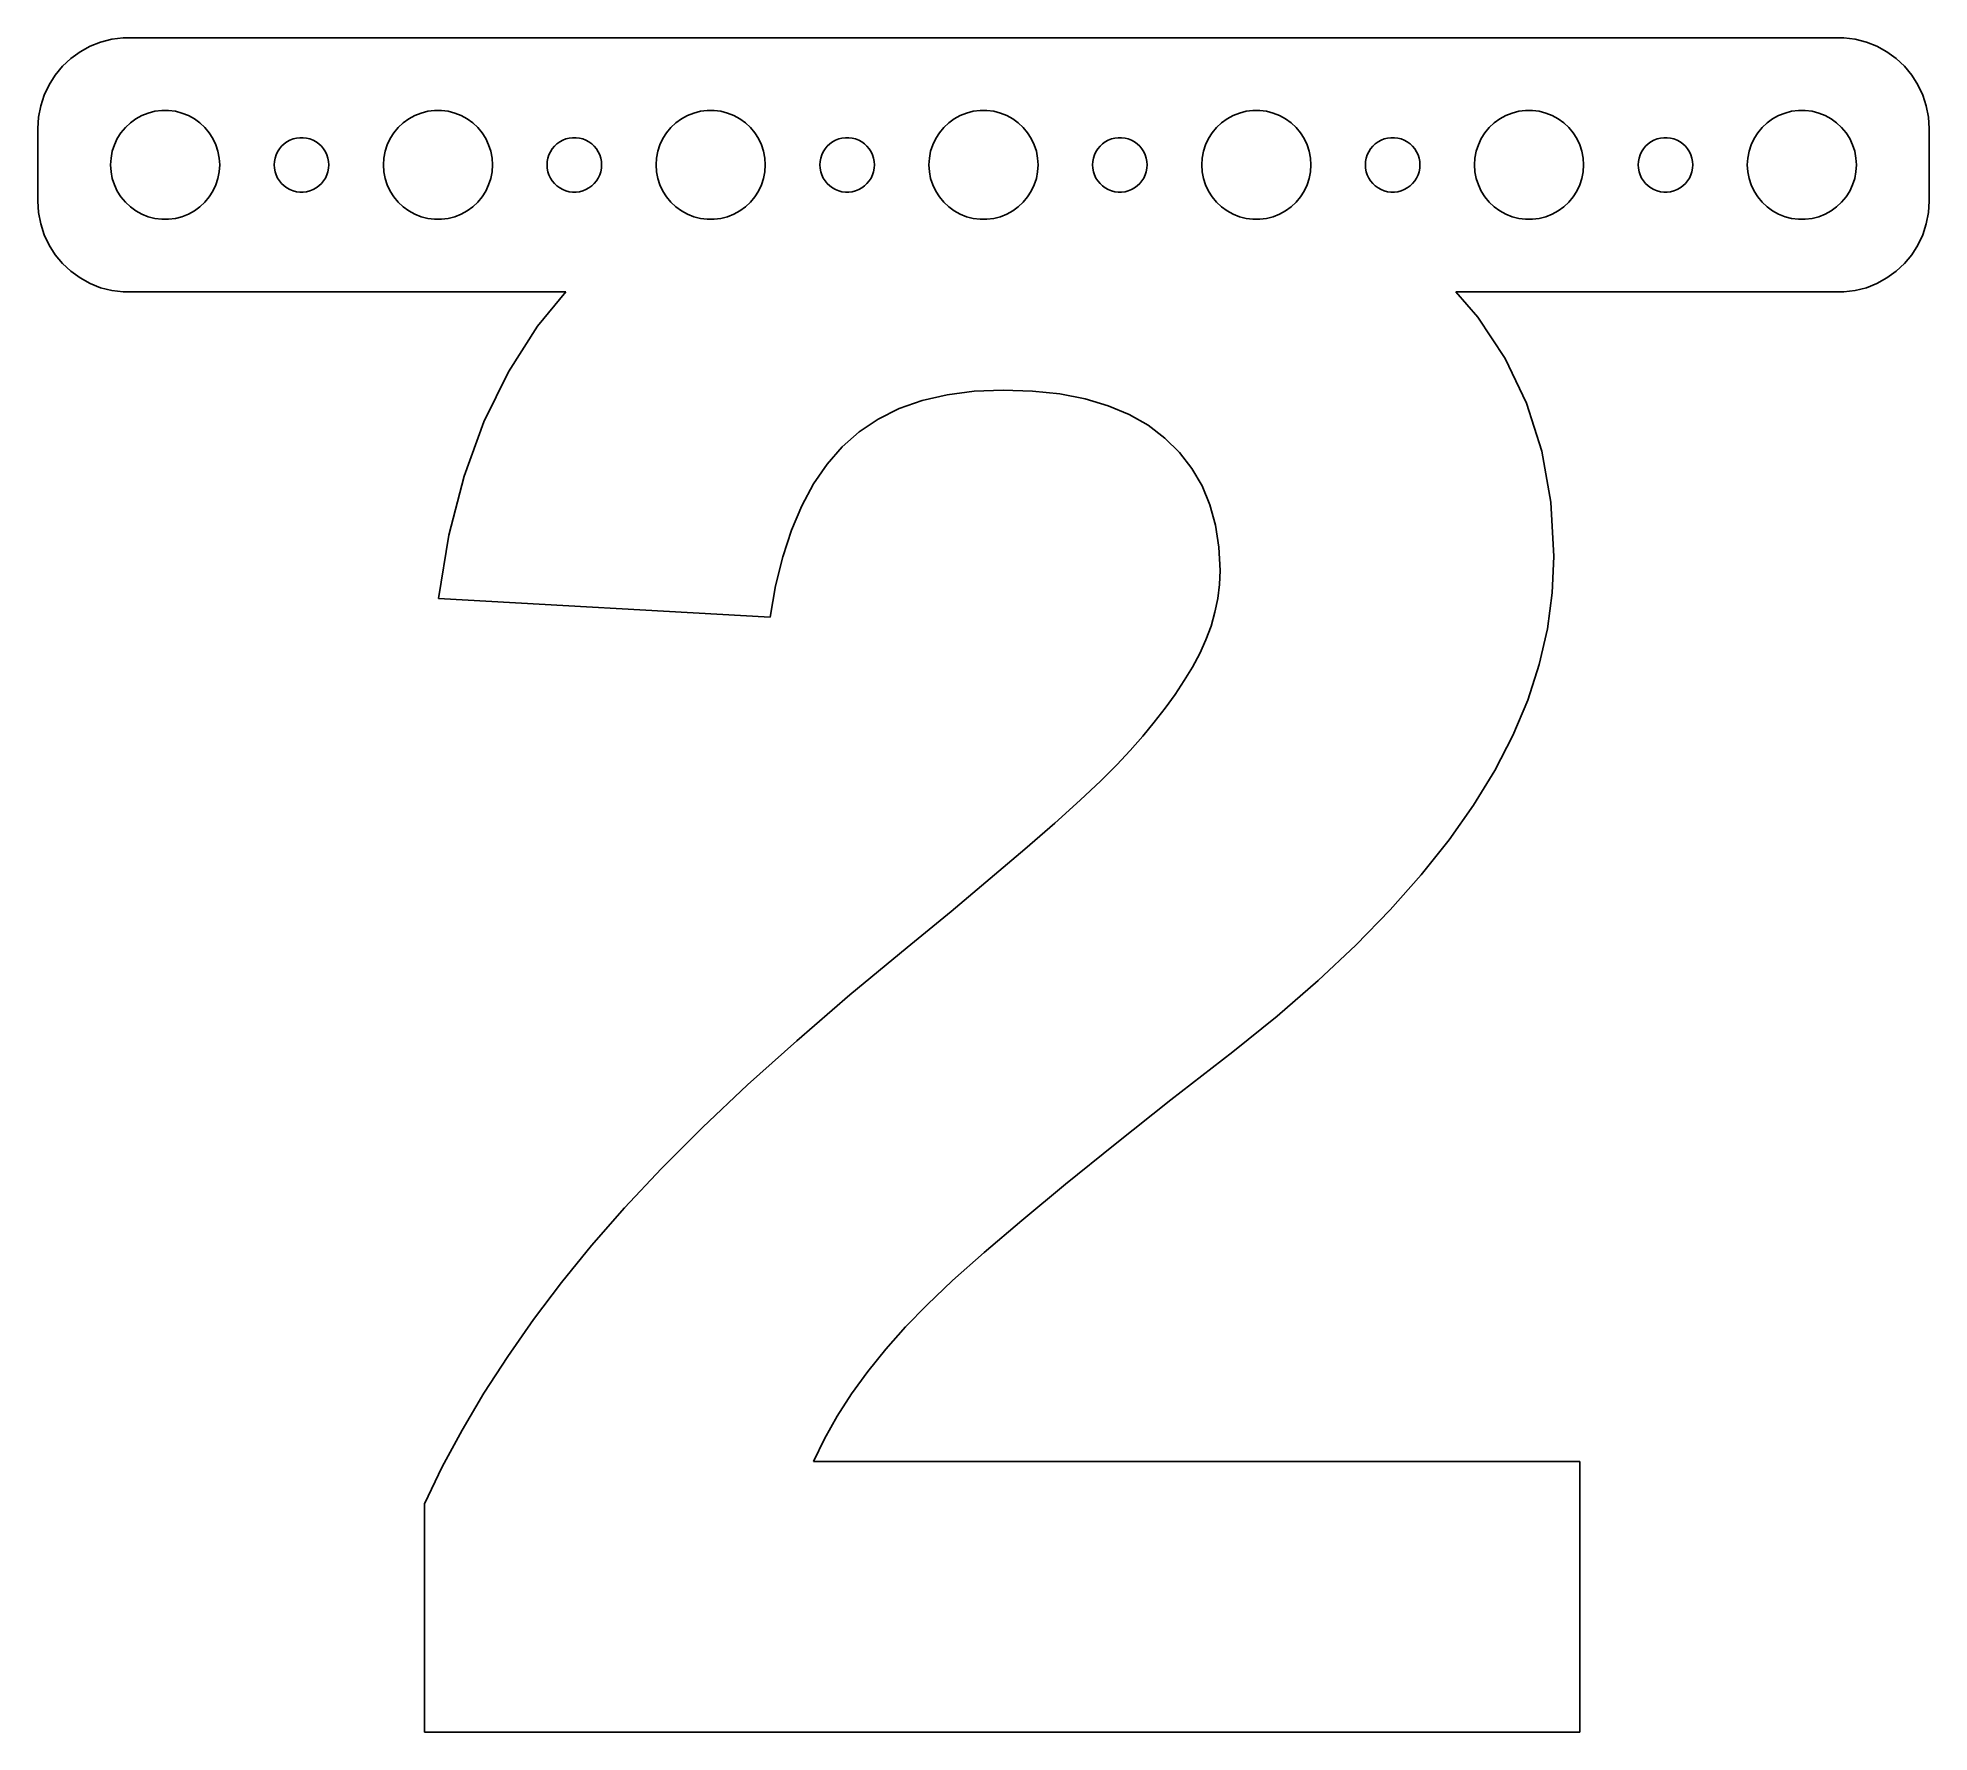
# Model space of a CAD drawing. Header units: metres. Extents: x -52 to 52, y -86 to 7.
import ezdxf

# ---------------------------------------------------------------- set-up
doc = ezdxf.new("R2010")
doc.units = ezdxf.units.M

msp = doc.modelspace()

# ---------------------------------------------------------------- linework, layer by layer
for p, q in [((-49.1289, 6.52412), (-49.6791, 6.22163)), ((-48.5451, 6.75528), (-49.1289, 6.52412)), ((-47.9369, 6.91142), (-48.5451, 6.75528)), ((-47.3139, 6.99013), (-47.9369, 6.91142)), ((47.3139, 6.99013), (-47.3139, 6.99013)), ((47.9369, 6.91142), (47.3139, 6.99013)), ((48.5451, 6.75528), (47.9369, 6.91142)), ((49.1289, 6.52412), (48.5451, 6.75528)), ((49.6791, 6.22163), (49.1289, 6.52412)), ((-50.6448, 5.42273), (-51.0451, 4.93892)), ((-50.1871, 5.85255), (-50.6448, 5.42273)), ((-49.6791, 6.22163), (-50.1871, 5.85255)), ((50.1871, 5.85255), (49.6791, 6.22163)), ((50.6448, 5.42273), (50.1871, 5.85255)), ((51.0451, 4.93892), (50.6448, 5.42273)), ((-51.3815, 4.40877), (-51.6489, 3.84062)), ((-51.0451, 4.93892), (-51.3815, 4.40877)), ((51.3815, 4.40877), (51.0451, 4.93892)), ((51.6489, 3.84062), (51.3815, 4.40877)), ((-51.8429, 3.24344), (-51.9606, 2.62666)), ((-51.6489, 3.84062), (-51.8429, 3.24344)), ((51.8429, 3.24344), (51.6489, 3.84062)), ((51.9606, 2.62666), (51.8429, 3.24344)), ((-51.9606, 2.62666), (-52, 2)), ((-47.1869, 2.05363), (-46.9123, 2.31154)), ((-46.9123, 2.31154), (-46.6075, 2.53297)), ((-46.6075, 2.53297), (-46.2773, 2.71448)), ((-46.2773, 2.71448), (-45.927, 2.85316)), ((-45.927, 2.85316), (-45.5621, 2.94685)), ((-45.5621, 2.94685), (-45.1884, 2.99408)), ((-45.1884, 2.99408), (-44.8116, 2.99408)), ((-44.8116, 2.99408), (-44.4379, 2.94685)), ((-44.4379, 2.94685), (-44.0729, 2.85316)), ((-44.0729, 2.85316), (-43.7227, 2.71448)), ((-43.7227, 2.71448), (-43.3925, 2.53297)), ((-43.3925, 2.53297), (-43.0877, 2.31154)), ((-43.0877, 2.31154), (-42.8131, 2.05363)), ((-32.1869, 2.05363), (-31.9123, 2.31154)), ((-31.9123, 2.31154), (-31.6075, 2.53297)), ((-31.6075, 2.53297), (-31.2773, 2.71448)), ((-31.2773, 2.71448), (-30.927, 2.85316)), ((-30.927, 2.85316), (-30.5621, 2.94685)), ((-30.5621, 2.94685), (-30.1884, 2.99408)), ((-30.1884, 2.99408), (-29.8116, 2.99408)), ((-29.8116, 2.99408), (-29.4379, 2.94685)), ((-29.4379, 2.94685), (-29.0729, 2.85316)), ((-29.0729, 2.85316), (-28.7227, 2.71448)), ((-28.7227, 2.71448), (-28.3925, 2.53297)), ((-28.3925, 2.53297), (-28.0877, 2.31154)), ((-28.0877, 2.31154), (-27.8131, 2.05363)), ((-17.1869, 2.05363), (-16.9123, 2.31154)), ((-16.9123, 2.31154), (-16.6075, 2.53297)), ((-16.6075, 2.53297), (-16.2773, 2.71448)), ((-16.2773, 2.71448), (-15.927, 2.85316)), ((-15.927, 2.85316), (-15.5621, 2.94685)), ((-15.5621, 2.94685), (-15.1884, 2.99408)), ((-15.1884, 2.99408), (-14.8116, 2.99408)), ((-14.8116, 2.99408), (-14.4379, 2.94685)), ((-14.4379, 2.94685), (-14.0729, 2.85316)), ((-14.0729, 2.85316), (-13.7227, 2.71448)), ((-13.7227, 2.71448), (-13.3925, 2.53297)), ((-13.3925, 2.53297), (-13.0877, 2.31154)), ((-13.0877, 2.31154), (-12.8131, 2.05363)), ((-2.1869, 2.05363), (-1.91226, 2.31154)), ((-1.91226, 2.31154), (-1.60747, 2.53297)), ((-1.60747, 2.53297), (-1.27733, 2.71448)), ((-1.27733, 2.71448), (-0.927048, 2.85316)), ((-0.927048, 2.85316), (-0.562134, 2.94685)), ((-0.562134, 2.94685), (-0.18837, 2.99408)), ((-0.18837, 2.99408), (0.18837, 2.99408)), ((0.18837, 2.99408), (0.562134, 2.94685)), ((0.562134, 2.94685), (0.927048, 2.85316)), ((0.927048, 2.85316), (1.27733, 2.71448)), ((1.27733, 2.71448), (1.60747, 2.53297)), ((1.60747, 2.53297), (1.91226, 2.31154)), ((1.91226, 2.31154), (2.1869, 2.05363)), ((12.8131, 2.05363), (13.0877, 2.31154)), ((13.0877, 2.31154), (13.3925, 2.53297)), ((13.3925, 2.53297), (13.7227, 2.71448)), ((13.7227, 2.71448), (14.0729, 2.85316)), ((14.0729, 2.85316), (14.4379, 2.94685)), ((14.4379, 2.94685), (14.8116, 2.99408)), ((14.8116, 2.99408), (15.1884, 2.99408)), ((15.1884, 2.99408), (15.5621, 2.94685)), ((15.5621, 2.94685), (15.927, 2.85316)), ((15.927, 2.85316), (16.2773, 2.71448)), ((16.2773, 2.71448), (16.6075, 2.53297)), ((16.6075, 2.53297), (16.9123, 2.31154)), ((16.9123, 2.31154), (17.1869, 2.05363)), ((27.8131, 2.05363), (28.0877, 2.31154)), ((28.0877, 2.31154), (28.3925, 2.53297)), ((28.3925, 2.53297), (28.7227, 2.71448)), ((28.7227, 2.71448), (29.0729, 2.85316)), ((29.0729, 2.85316), (29.4379, 2.94685)), ((29.4379, 2.94685), (29.8116, 2.99408)), ((29.8116, 2.99408), (30.1884, 2.99408)), ((30.1884, 2.99408), (30.5621, 2.94685)), ((30.5621, 2.94685), (30.927, 2.85316)), ((30.927, 2.85316), (31.2773, 2.71448)), ((31.2773, 2.71448), (31.6075, 2.53297)), ((31.6075, 2.53297), (31.9123, 2.31154)), ((31.9123, 2.31154), (32.1869, 2.05363)), ((42.8131, 2.05363), (43.0877, 2.31154)), ((43.0877, 2.31154), (43.3925, 2.53297)), ((43.3925, 2.53297), (43.7227, 2.71448)), ((43.7227, 2.71448), (44.0729, 2.85316)), ((44.0729, 2.85316), (44.4379, 2.94685)), ((44.4379, 2.94685), (44.8116, 2.99408)), ((44.8116, 2.99408), (45.1884, 2.99408)), ((45.1884, 2.99408), (45.5621, 2.94685)), ((45.5621, 2.94685), (45.927, 2.85316)), ((45.927, 2.85316), (46.2773, 2.71448)), ((46.2773, 2.71448), (46.6075, 2.53297)), ((46.6075, 2.53297), (46.9123, 2.31154)), ((46.9123, 2.31154), (47.1869, 2.05363)), ((52, 2), (51.9606, 2.62666)), ((-52, 2), (-52, -2)), ((-47.9057, 0.746063), (-47.7893, 1.10437)), ((-47.7893, 1.10437), (-47.6289, 1.44525)), ((-47.6289, 1.44525), (-47.427, 1.76335)), ((-47.427, 1.76335), (-47.1869, 2.05363)), ((-42.8131, 2.05363), (-42.5729, 1.76335)), ((-42.5729, 1.76335), (-42.3711, 1.44525)), ((-42.3711, 1.44525), (-42.2107, 1.10437)), ((-42.2107, 1.10437), (-42.0942, 0.746063)), ((-38.5934, 1.02681), (-38.4561, 1.15576)), ((-38.4561, 1.15576), (-38.3037, 1.26648)), ((-38.3037, 1.26648), (-38.1387, 1.35724)), ((-38.1387, 1.35724), (-37.9635, 1.42657)), ((-37.9635, 1.42657), (-37.7811, 1.47342)), ((-37.7811, 1.47342), (-37.5942, 1.49704)), ((-37.5942, 1.49704), (-37.4058, 1.49704)), ((-37.4058, 1.49704), (-37.2189, 1.47342)), ((-37.2189, 1.47342), (-37.0365, 1.42657)), ((-37.0365, 1.42657), (-36.8613, 1.35724)), ((-36.8613, 1.35724), (-36.6963, 1.26648)), ((-36.6963, 1.26648), (-36.5439, 1.15576)), ((-36.5439, 1.15576), (-36.4065, 1.02681)), ((-32.9057, 0.746063), (-32.7893, 1.10437)), ((-32.7893, 1.10437), (-32.6289, 1.44525)), ((-32.6289, 1.44525), (-32.427, 1.76335)), ((-32.427, 1.76335), (-32.1869, 2.05363)), ((-27.8131, 2.05363), (-27.5729, 1.76335)), ((-27.5729, 1.76335), (-27.3711, 1.44525)), ((-27.3711, 1.44525), (-27.2107, 1.10437)), ((-27.2107, 1.10437), (-27.0942, 0.746063)), ((-23.5934, 1.02681), (-23.4561, 1.15576)), ((-23.4561, 1.15576), (-23.3037, 1.26648)), ((-23.3037, 1.26648), (-23.1387, 1.35724)), ((-23.1387, 1.35724), (-22.9635, 1.42657)), ((-22.9635, 1.42657), (-22.7811, 1.47342)), ((-22.7811, 1.47342), (-22.5942, 1.49704)), ((-22.5942, 1.49704), (-22.4058, 1.49704)), ((-22.4058, 1.49704), (-22.2189, 1.47342)), ((-22.2189, 1.47342), (-22.0365, 1.42657)), ((-22.0365, 1.42657), (-21.8613, 1.35724)), ((-21.8613, 1.35724), (-21.6963, 1.26648)), ((-21.6963, 1.26648), (-21.5439, 1.15576)), ((-21.5439, 1.15576), (-21.4065, 1.02681)), ((-17.9057, 0.746063), (-17.7893, 1.10437)), ((-17.7893, 1.10437), (-17.6289, 1.44525)), ((-17.6289, 1.44525), (-17.427, 1.76335)), ((-17.427, 1.76335), (-17.1869, 2.05363)), ((-12.8131, 2.05363), (-12.5729, 1.76335)), ((-12.5729, 1.76335), (-12.3711, 1.44525)), ((-12.3711, 1.44525), (-12.2107, 1.10437)), ((-12.2107, 1.10437), (-12.0942, 0.746063)), ((-8.59344, 1.02681), (-8.45613, 1.15576)), ((-8.45613, 1.15576), (-8.30373, 1.26648)), ((-8.30373, 1.26648), (-8.13866, 1.35724)), ((-8.13866, 1.35724), (-7.96352, 1.42657)), ((-7.96352, 1.42657), (-7.78107, 1.47342)), ((-7.78107, 1.47342), (-7.59418, 1.49704)), ((-7.59418, 1.49704), (-7.40581, 1.49704)), ((-7.40581, 1.49704), (-7.21892, 1.47342)), ((-7.21892, 1.47342), (-7.03647, 1.42657)), ((-7.03647, 1.42657), (-6.86133, 1.35724)), ((-6.86133, 1.35724), (-6.69626, 1.26648)), ((-6.69626, 1.26648), (-6.54385, 1.15576)), ((-6.54385, 1.15576), (-6.40654, 1.02681)), ((-2.90575, 0.746063), (-2.78932, 1.10437)), ((-2.78932, 1.10437), (-2.62891, 1.44525)), ((-2.62891, 1.44525), (-2.42705, 1.76335)), ((-2.42705, 1.76335), (-2.1869, 2.05363)), ((2.1869, 2.05363), (2.42705, 1.76335)), ((2.42705, 1.76335), (2.62891, 1.44525)), ((2.62891, 1.44525), (2.78932, 1.10437)), ((2.78932, 1.10437), (2.90575, 0.746063)), ((6.40654, 1.02681), (6.54385, 1.15576)), ((6.54385, 1.15576), (6.69626, 1.26648)), ((6.69626, 1.26648), (6.86133, 1.35724)), ((6.86133, 1.35724), (7.03647, 1.42657)), ((7.03647, 1.42657), (7.21892, 1.47342)), ((7.21892, 1.47342), (7.40581, 1.49704)), ((7.40581, 1.49704), (7.59418, 1.49704)), ((7.59418, 1.49704), (7.78107, 1.47342)), ((7.78107, 1.47342), (7.96352, 1.42657)), ((7.96352, 1.42657), (8.13866, 1.35724)), ((8.13866, 1.35724), (8.30373, 1.26648)), ((8.30373, 1.26648), (8.45613, 1.15576)), ((8.45613, 1.15576), (8.59344, 1.02681)), ((12.0942, 0.746063), (12.2107, 1.10437)), ((12.2107, 1.10437), (12.3711, 1.44525)), ((12.3711, 1.44525), (12.5729, 1.76335)), ((12.5729, 1.76335), (12.8131, 2.05363)), ((17.1869, 2.05363), (17.427, 1.76335)), ((17.427, 1.76335), (17.6289, 1.44525)), ((17.6289, 1.44525), (17.7893, 1.10437)), ((17.7893, 1.10437), (17.9057, 0.746063)), ((21.4065, 1.02681), (21.5439, 1.15576)), ((21.5439, 1.15576), (21.6963, 1.26648)), ((21.6963, 1.26648), (21.8613, 1.35724)), ((21.8613, 1.35724), (22.0365, 1.42657)), ((22.0365, 1.42657), (22.2189, 1.47342)), ((22.2189, 1.47342), (22.4058, 1.49704)), ((22.4058, 1.49704), (22.5942, 1.49704)), ((22.5942, 1.49704), (22.7811, 1.47342)), ((22.7811, 1.47342), (22.9635, 1.42657)), ((22.9635, 1.42657), (23.1387, 1.35724)), ((23.1387, 1.35724), (23.3037, 1.26648)), ((23.3037, 1.26648), (23.4561, 1.15576)), ((23.4561, 1.15576), (23.5934, 1.02681)), ((27.0942, 0.746063), (27.2107, 1.10437)), ((27.2107, 1.10437), (27.3711, 1.44525)), ((27.3711, 1.44525), (27.5729, 1.76335)), ((27.5729, 1.76335), (27.8131, 2.05363)), ((32.1869, 2.05363), (32.427, 1.76335)), ((32.427, 1.76335), (32.6289, 1.44525)), ((32.6289, 1.44525), (32.7893, 1.10437)), ((32.7893, 1.10437), (32.9057, 0.746063)), ((36.4065, 1.02681), (36.5439, 1.15576)), ((36.5439, 1.15576), (36.6963, 1.26648)), ((36.6963, 1.26648), (36.8613, 1.35724)), ((36.8613, 1.35724), (37.0365, 1.42657)), ((37.0365, 1.42657), (37.2189, 1.47342)), ((37.2189, 1.47342), (37.4058, 1.49704)), ((37.4058, 1.49704), (37.5942, 1.49704)), ((37.5942, 1.49704), (37.7811, 1.47342)), ((37.7811, 1.47342), (37.9635, 1.42657)), ((37.9635, 1.42657), (38.1387, 1.35724)), ((38.1387, 1.35724), (38.3037, 1.26648)), ((38.3037, 1.26648), (38.4561, 1.15576)), ((38.4561, 1.15576), (38.5934, 1.02681)), ((42.0942, 0.746063), (42.2107, 1.10437)), ((42.2107, 1.10437), (42.3711, 1.44525)), ((42.3711, 1.44525), (42.5729, 1.76335)), ((42.5729, 1.76335), (42.8131, 2.05363)), ((47.1869, 2.05363), (47.427, 1.76335)), ((47.427, 1.76335), (47.6289, 1.44525)), ((47.6289, 1.44525), (47.7893, 1.10437)), ((47.7893, 1.10437), (47.9057, 0.746063)), ((52, -2), (52, 2)), ((-48, 0), (-47.9763, 0.375992)), ((-47.9763, -0.375992), (-48, 0)), ((-47.9763, 0.375992), (-47.9057, 0.746063)), ((-42.0942, 0.746063), (-42.0237, 0.375992)), ((-42.0237, 0.375992), (-42, 0)), ((-42, 0), (-42.0237, -0.375992)), ((-39, 0), (-38.9882, 0.187988)), ((-38.9882, -0.187988), (-39, 0)), ((-38.9882, 0.187988), (-38.9529, 0.373032)), ((-38.9529, 0.373032), (-38.8947, 0.552185)), ((-38.8947, 0.552185), (-38.8145, 0.722626)), ((-38.8145, 0.722626), (-38.7135, 0.881668)), ((-38.7135, 0.881668), (-38.5934, 1.02681)), ((-36.4065, 1.02681), (-36.2865, 0.881668)), ((-36.2865, 0.881668), (-36.1855, 0.722626)), ((-36.1855, 0.722626), (-36.1053, 0.552185)), ((-36.1053, 0.552185), (-36.0471, 0.373032)), ((-36.0471, 0.373032), (-36.0118, 0.187988)), ((-36.0118, 0.187988), (-36, 0)), ((-36, 0), (-36.0118, -0.187988)), ((-33, 0), (-32.9763, 0.375992)), ((-32.9763, -0.375992), (-33, 0)), ((-32.9763, 0.375992), (-32.9057, 0.746063)), ((-27.0942, 0.746063), (-27.0237, 0.375992)), ((-27.0237, 0.375992), (-27, 0)), ((-27, 0), (-27.0237, -0.375992)), ((-24, 0), (-23.9882, 0.187988)), ((-23.9882, -0.187988), (-24, 0)), ((-23.9882, 0.187988), (-23.9529, 0.373032)), ((-23.9529, 0.373032), (-23.8947, 0.552185)), ((-23.8947, 0.552185), (-23.8145, 0.722626)), ((-23.8145, 0.722626), (-23.7135, 0.881668)), ((-23.7135, 0.881668), (-23.5934, 1.02681)), ((-21.4065, 1.02681), (-21.2865, 0.881668)), ((-21.2865, 0.881668), (-21.1855, 0.722626)), ((-21.1855, 0.722626), (-21.1053, 0.552185)), ((-21.1053, 0.552185), (-21.0471, 0.373032)), ((-21.0471, 0.373032), (-21.0118, 0.187988)), ((-21.0118, 0.187988), (-21, 0)), ((-21, 0), (-21.0118, -0.187988)), ((-18, 0), (-17.9763, 0.375992)), ((-17.9763, -0.375992), (-18, 0)), ((-17.9763, 0.375992), (-17.9057, 0.746063)), ((-12.0942, 0.746063), (-12.0237, 0.375992)), ((-12.0237, 0.375992), (-12, 0)), ((-12, 0), (-12.0237, -0.375992)), ((-9, 0), (-8.98816, 0.187988)), ((-8.98816, -0.187988), (-9, 0)), ((-8.98816, 0.187988), (-8.95287, 0.373032)), ((-8.95287, 0.373032), (-8.89465, 0.552185)), ((-8.89465, 0.552185), (-8.81445, 0.722626)), ((-8.81445, 0.722626), (-8.71352, 0.881668)), ((-8.71352, 0.881668), (-8.59344, 1.02681)), ((-6.40654, 1.02681), (-6.28647, 0.881668)), ((-6.28647, 0.881668), (-6.18553, 0.722626)), ((-6.18553, 0.722626), (-6.10533, 0.552185)), ((-6.10533, 0.552185), (-6.04712, 0.373032)), ((-6.04712, 0.373032), (-6.01183, 0.187988)), ((-6.01183, 0.187988), (-6, 0)), ((-6, 0), (-6.01183, -0.187988)), ((-3, 0), (-2.97633, 0.375992)), ((-2.97633, -0.375992), (-3, 0)), ((-2.97633, 0.375992), (-2.90575, 0.746063)), ((2.90575, 0.746063), (2.97633, 0.375992)), ((2.97633, 0.375992), (3, 0)), ((3, 0), (2.97633, -0.375992)), ((6, 0), (6.01183, 0.187988)), ((6.01183, -0.187988), (6, 0)), ((6.01183, 0.187988), (6.04712, 0.373032)), ((6.04712, 0.373032), (6.10533, 0.552185)), ((6.10533, 0.552185), (6.18553, 0.722626)), ((6.18553, 0.722626), (6.28647, 0.881668)), ((6.28647, 0.881668), (6.40654, 1.02681)), ((8.59344, 1.02681), (8.71352, 0.881668)), ((8.71352, 0.881668), (8.81445, 0.722626)), ((8.81445, 0.722626), (8.89465, 0.552185)), ((8.89465, 0.552185), (8.95287, 0.373032)), ((8.95287, 0.373032), (8.98816, 0.187988)), ((8.98816, 0.187988), (9, 0)), ((9, 0), (8.98816, -0.187988)), ((12, 0), (12.0237, 0.375992)), ((12.0237, -0.375992), (12, 0)), ((12.0237, 0.375992), (12.0942, 0.746063)), ((17.9057, 0.746063), (17.9763, 0.375992)), ((17.9763, 0.375992), (18, 0)), ((18, 0), (17.9763, -0.375992)), ((21, 0), (21.0118, 0.187988)), ((21.0118, -0.187988), (21, 0)), ((21.0118, 0.187988), (21.0471, 0.373032)), ((21.0471, 0.373032), (21.1053, 0.552185)), ((21.1053, 0.552185), (21.1855, 0.722626)), ((21.1855, 0.722626), (21.2865, 0.881668)), ((21.2865, 0.881668), (21.4065, 1.02681)), ((23.5934, 1.02681), (23.7135, 0.881668)), ((23.7135, 0.881668), (23.8145, 0.722626)), ((23.8145, 0.722626), (23.8947, 0.552185)), ((23.8947, 0.552185), (23.9529, 0.373032)), ((23.9529, 0.373032), (23.9882, 0.187988)), ((23.9882, 0.187988), (24, 0)), ((24, 0), (23.9882, -0.187988)), ((27, 0), (27.0237, 0.375992)), ((27.0237, -0.375992), (27, 0)), ((27.0237, 0.375992), (27.0942, 0.746063)), ((32.9057, 0.746063), (32.9763, 0.375992)), ((32.9763, 0.375992), (33, 0)), ((33, 0), (32.9763, -0.375992)), ((36, 0), (36.0118, 0.187988)), ((36.0118, -0.187988), (36, 0)), ((36.0118, 0.187988), (36.0471, 0.373032)), ((36.0471, 0.373032), (36.1053, 0.552185)), ((36.1053, 0.552185), (36.1855, 0.722626)), ((36.1855, 0.722626), (36.2865, 0.881668)), ((36.2865, 0.881668), (36.4065, 1.02681)), ((38.5934, 1.02681), (38.7135, 0.881668)), ((38.7135, 0.881668), (38.8145, 0.722626)), ((38.8145, 0.722626), (38.8947, 0.552185)), ((38.8947, 0.552185), (38.9529, 0.373032)), ((38.9529, 0.373032), (38.9882, 0.187988)), ((38.9882, 0.187988), (39, 0)), ((39, 0), (38.9882, -0.187988)), ((42, 0), (42.0237, 0.375992)), ((42.0237, -0.375992), (42, 0)), ((42.0237, 0.375992), (42.0942, 0.746063)), ((47.9057, 0.746063), (47.9763, 0.375992)), ((47.9763, 0.375992), (48, 0)), ((48, 0), (47.9763, -0.375992)), ((-47.9057, -0.746063), (-47.9763, -0.375992)), ((-47.7893, -1.10437), (-47.9057, -0.746063)), ((-42.0942, -0.746063), (-42.2107, -1.10437)), ((-42.0237, -0.375992), (-42.0942, -0.746063)), ((-38.9529, -0.373032), (-38.9882, -0.187988)), ((-38.8947, -0.552185), (-38.9529, -0.373032)), ((-38.8145, -0.722626), (-38.8947, -0.552185)), ((-38.7135, -0.881668), (-38.8145, -0.722626)), ((-38.5934, -1.02681), (-38.7135, -0.881668)), ((-38.4561, -1.15576), (-38.5934, -1.02681)), ((-36.4065, -1.02681), (-36.5439, -1.15576)), ((-36.2865, -0.881668), (-36.4065, -1.02681)), ((-36.1855, -0.722626), (-36.2865, -0.881668)), ((-36.1053, -0.552185), (-36.1855, -0.722626)), ((-36.0471, -0.373032), (-36.1053, -0.552185)), ((-36.0118, -0.187988), (-36.0471, -0.373032)), ((-32.9057, -0.746063), (-32.9763, -0.375992)), ((-32.7893, -1.10437), (-32.9057, -0.746063)), ((-27.0942, -0.746063), (-27.2107, -1.10437)), ((-27.0237, -0.375992), (-27.0942, -0.746063)), ((-23.9529, -0.373032), (-23.9882, -0.187988)), ((-23.8947, -0.552185), (-23.9529, -0.373032)), ((-23.8145, -0.722626), (-23.8947, -0.552185)), ((-23.7135, -0.881668), (-23.8145, -0.722626)), ((-23.5934, -1.02681), (-23.7135, -0.881668)), ((-23.4561, -1.15576), (-23.5934, -1.02681)), ((-21.4065, -1.02681), (-21.5439, -1.15576)), ((-21.2865, -0.881668), (-21.4065, -1.02681)), ((-21.1855, -0.722626), (-21.2865, -0.881668)), ((-21.1053, -0.552185), (-21.1855, -0.722626)), ((-21.0471, -0.373032), (-21.1053, -0.552185)), ((-21.0118, -0.187988), (-21.0471, -0.373032)), ((-17.9057, -0.746063), (-17.9763, -0.375992)), ((-17.7893, -1.10437), (-17.9057, -0.746063)), ((-12.0942, -0.746063), (-12.2107, -1.10437)), ((-12.0237, -0.375992), (-12.0942, -0.746063)), ((-8.95287, -0.373032), (-8.98816, -0.187988)), ((-8.89465, -0.552185), (-8.95287, -0.373032)), ((-8.81445, -0.722626), (-8.89465, -0.552185)), ((-8.71352, -0.881668), (-8.81445, -0.722626)), ((-8.59344, -1.02681), (-8.71352, -0.881668)), ((-8.45613, -1.15576), (-8.59344, -1.02681)), ((-6.40654, -1.02681), (-6.54385, -1.15576)), ((-6.28647, -0.881668), (-6.40654, -1.02681)), ((-6.18553, -0.722626), (-6.28647, -0.881668)), ((-6.10533, -0.552185), (-6.18553, -0.722626)), ((-6.04712, -0.373032), (-6.10533, -0.552185)), ((-6.01183, -0.187988), (-6.04712, -0.373032)), ((-2.90575, -0.746063), (-2.97633, -0.375992)), ((-2.78932, -1.10437), (-2.90575, -0.746063)), ((2.90575, -0.746063), (2.78932, -1.10437)), ((2.97633, -0.375992), (2.90575, -0.746063)), ((6.04712, -0.373032), (6.01183, -0.187988)), ((6.10533, -0.552185), (6.04712, -0.373032)), ((6.18553, -0.722626), (6.10533, -0.552185)), ((6.28647, -0.881668), (6.18553, -0.722626)), ((6.40654, -1.02681), (6.28647, -0.881668)), ((6.54385, -1.15576), (6.40654, -1.02681)), ((8.59344, -1.02681), (8.45613, -1.15576)), ((8.71352, -0.881668), (8.59344, -1.02681)), ((8.81445, -0.722626), (8.71352, -0.881668)), ((8.89465, -0.552185), (8.81445, -0.722626)), ((8.95287, -0.373032), (8.89465, -0.552185)), ((8.98816, -0.187988), (8.95287, -0.373032)), ((12.0942, -0.746063), (12.0237, -0.375992)), ((12.2107, -1.10437), (12.0942, -0.746063)), ((17.9057, -0.746063), (17.7893, -1.10437)), ((17.9763, -0.375992), (17.9057, -0.746063)), ((21.0471, -0.373032), (21.0118, -0.187988)), ((21.1053, -0.552185), (21.0471, -0.373032)), ((21.1855, -0.722626), (21.1053, -0.552185)), ((21.2865, -0.881668), (21.1855, -0.722626)), ((21.4065, -1.02681), (21.2865, -0.881668)), ((21.5439, -1.15576), (21.4065, -1.02681)), ((23.5934, -1.02681), (23.4561, -1.15576)), ((23.7135, -0.881668), (23.5934, -1.02681)), ((23.8145, -0.722626), (23.7135, -0.881668)), ((23.8947, -0.552185), (23.8145, -0.722626)), ((23.9529, -0.373032), (23.8947, -0.552185)), ((23.9882, -0.187988), (23.9529, -0.373032)), ((27.0942, -0.746063), (27.0237, -0.375992)), ((27.2107, -1.10437), (27.0942, -0.746063)), ((32.9057, -0.746063), (32.7893, -1.10437)), ((32.9763, -0.375992), (32.9057, -0.746063)), ((36.0471, -0.373032), (36.0118, -0.187988)), ((36.1053, -0.552185), (36.0471, -0.373032)), ((36.1855, -0.722626), (36.1053, -0.552185)), ((36.2865, -0.881668), (36.1855, -0.722626)), ((36.4065, -1.02681), (36.2865, -0.881668)), ((36.5439, -1.15576), (36.4065, -1.02681)), ((38.5934, -1.02681), (38.4561, -1.15576)), ((38.7135, -0.881668), (38.5934, -1.02681)), ((38.8145, -0.722626), (38.7135, -0.881668)), ((38.8947, -0.552185), (38.8145, -0.722626)), ((38.9529, -0.373032), (38.8947, -0.552185)), ((38.9882, -0.187988), (38.9529, -0.373032)), ((42.0942, -0.746063), (42.0237, -0.375992)), ((42.2107, -1.10437), (42.0942, -0.746063)), ((47.9057, -0.746063), (47.7893, -1.10437)), ((47.9763, -0.375992), (47.9057, -0.746063)), ((-52, -2), (-51.9606, -2.62666)), ((-47.6289, -1.44525), (-47.7893, -1.10437)), ((-47.427, -1.76335), (-47.6289, -1.44525)), ((-47.1869, -2.05363), (-47.427, -1.76335)), ((-46.9123, -2.31154), (-47.1869, -2.05363)), ((-42.8131, -2.05363), (-43.0877, -2.31154)), ((-42.5729, -1.76335), (-42.8131, -2.05363)), ((-42.3711, -1.44525), (-42.5729, -1.76335)), ((-42.2107, -1.10437), (-42.3711, -1.44525)), ((-38.3037, -1.26648), (-38.4561, -1.15576)), ((-38.1387, -1.35724), (-38.3037, -1.26648)), ((-37.9635, -1.42657), (-38.1387, -1.35724)), ((-37.7811, -1.47342), (-37.9635, -1.42657)), ((-37.5942, -1.49704), (-37.7811, -1.47342)), ((-37.4058, -1.49704), (-37.5942, -1.49704)), ((-37.2189, -1.47342), (-37.4058, -1.49704)), ((-37.0365, -1.42657), (-37.2189, -1.47342)), ((-36.8613, -1.35724), (-37.0365, -1.42657)), ((-36.6963, -1.26648), (-36.8613, -1.35724)), ((-36.5439, -1.15576), (-36.6963, -1.26648)), ((-32.6289, -1.44525), (-32.7893, -1.10437)), ((-32.427, -1.76335), (-32.6289, -1.44525)), ((-32.1869, -2.05363), (-32.427, -1.76335)), ((-31.9123, -2.31154), (-32.1869, -2.05363)), ((-27.8131, -2.05363), (-28.0877, -2.31154)), ((-27.5729, -1.76335), (-27.8131, -2.05363)), ((-27.3711, -1.44525), (-27.5729, -1.76335)), ((-27.2107, -1.10437), (-27.3711, -1.44525)), ((-23.3037, -1.26648), (-23.4561, -1.15576)), ((-23.1387, -1.35724), (-23.3037, -1.26648)), ((-22.9635, -1.42657), (-23.1387, -1.35724)), ((-22.7811, -1.47342), (-22.9635, -1.42657)), ((-22.5942, -1.49704), (-22.7811, -1.47342)), ((-22.4058, -1.49704), (-22.5942, -1.49704)), ((-22.2189, -1.47342), (-22.4058, -1.49704)), ((-22.0365, -1.42657), (-22.2189, -1.47342)), ((-21.8613, -1.35724), (-22.0365, -1.42657)), ((-21.6963, -1.26648), (-21.8613, -1.35724)), ((-21.5439, -1.15576), (-21.6963, -1.26648)), ((-17.6289, -1.44525), (-17.7893, -1.10437)), ((-17.427, -1.76335), (-17.6289, -1.44525)), ((-17.1869, -2.05363), (-17.427, -1.76335)), ((-16.9123, -2.31154), (-17.1869, -2.05363)), ((-12.8131, -2.05363), (-13.0877, -2.31154)), ((-12.5729, -1.76335), (-12.8131, -2.05363)), ((-12.3711, -1.44525), (-12.5729, -1.76335)), ((-12.2107, -1.10437), (-12.3711, -1.44525)), ((-8.30373, -1.26648), (-8.45613, -1.15576)), ((-8.13866, -1.35724), (-8.30373, -1.26648)), ((-7.96352, -1.42657), (-8.13866, -1.35724)), ((-7.78107, -1.47342), (-7.96352, -1.42657)), ((-7.59418, -1.49704), (-7.78107, -1.47342)), ((-7.40581, -1.49704), (-7.59418, -1.49704)), ((-7.21892, -1.47342), (-7.40581, -1.49704)), ((-7.03647, -1.42657), (-7.21892, -1.47342)), ((-6.86133, -1.35724), (-7.03647, -1.42657)), ((-6.69626, -1.26648), (-6.86133, -1.35724)), ((-6.54385, -1.15576), (-6.69626, -1.26648)), ((-2.62891, -1.44525), (-2.78932, -1.10437)), ((-2.42705, -1.76335), (-2.62891, -1.44525)), ((-2.1869, -2.05363), (-2.42705, -1.76335)), ((-1.91226, -2.31154), (-2.1869, -2.05363)), ((2.1869, -2.05363), (1.91226, -2.31154)), ((2.42705, -1.76335), (2.1869, -2.05363)), ((2.62891, -1.44525), (2.42705, -1.76335)), ((2.78932, -1.10437), (2.62891, -1.44525)), ((6.69626, -1.26648), (6.54385, -1.15576)), ((6.86133, -1.35724), (6.69626, -1.26648)), ((7.03647, -1.42657), (6.86133, -1.35724)), ((7.21892, -1.47342), (7.03647, -1.42657)), ((7.40581, -1.49704), (7.21892, -1.47342)), ((7.59418, -1.49704), (7.40581, -1.49704)), ((7.78107, -1.47342), (7.59418, -1.49704)), ((7.96352, -1.42657), (7.78107, -1.47342)), ((8.13866, -1.35724), (7.96352, -1.42657)), ((8.30373, -1.26648), (8.13866, -1.35724)), ((8.45613, -1.15576), (8.30373, -1.26648)), ((12.3711, -1.44525), (12.2107, -1.10437)), ((12.5729, -1.76335), (12.3711, -1.44525)), ((12.8131, -2.05363), (12.5729, -1.76335)), ((13.0877, -2.31154), (12.8131, -2.05363)), ((17.1869, -2.05363), (16.9123, -2.31154)), ((17.427, -1.76335), (17.1869, -2.05363)), ((17.6289, -1.44525), (17.427, -1.76335)), ((17.7893, -1.10437), (17.6289, -1.44525)), ((21.6963, -1.26648), (21.5439, -1.15576)), ((21.8613, -1.35724), (21.6963, -1.26648)), ((22.0365, -1.42657), (21.8613, -1.35724)), ((22.2189, -1.47342), (22.0365, -1.42657)), ((22.4058, -1.49704), (22.2189, -1.47342)), ((22.5942, -1.49704), (22.4058, -1.49704)), ((22.7811, -1.47342), (22.5942, -1.49704)), ((22.9635, -1.42657), (22.7811, -1.47342)), ((23.1387, -1.35724), (22.9635, -1.42657)), ((23.3037, -1.26648), (23.1387, -1.35724)), ((23.4561, -1.15576), (23.3037, -1.26648)), ((27.3711, -1.44525), (27.2107, -1.10437)), ((27.5729, -1.76335), (27.3711, -1.44525)), ((27.8131, -2.05363), (27.5729, -1.76335)), ((28.0877, -2.31154), (27.8131, -2.05363)), ((32.1869, -2.05363), (31.9123, -2.31154)), ((32.427, -1.76335), (32.1869, -2.05363)), ((32.6289, -1.44525), (32.427, -1.76335)), ((32.7893, -1.10437), (32.6289, -1.44525)), ((36.6963, -1.26648), (36.5439, -1.15576)), ((36.8613, -1.35724), (36.6963, -1.26648)), ((37.0365, -1.42657), (36.8613, -1.35724)), ((37.2189, -1.47342), (37.0365, -1.42657)), ((37.4058, -1.49704), (37.2189, -1.47342)), ((37.5942, -1.49704), (37.4058, -1.49704)), ((37.7811, -1.47342), (37.5942, -1.49704)), ((37.9635, -1.42657), (37.7811, -1.47342)), ((38.1387, -1.35724), (37.9635, -1.42657)), ((38.3037, -1.26648), (38.1387, -1.35724)), ((38.4561, -1.15576), (38.3037, -1.26648)), ((42.3711, -1.44525), (42.2107, -1.10437)), ((42.5729, -1.76335), (42.3711, -1.44525)), ((42.8131, -2.05363), (42.5729, -1.76335)), ((43.0877, -2.31154), (42.8131, -2.05363)), ((47.1869, -2.05363), (46.9123, -2.31154)), ((47.427, -1.76335), (47.1869, -2.05363)), ((47.6289, -1.44525), (47.427, -1.76335)), ((47.7893, -1.10437), (47.6289, -1.44525)), ((51.9606, -2.62666), (52, -2)), ((-51.9606, -2.62666), (-51.8429, -3.24344)), ((-46.6075, -2.53297), (-46.9123, -2.31154)), ((-46.2773, -2.71448), (-46.6075, -2.53297)), ((-45.927, -2.85316), (-46.2773, -2.71448)), ((-45.5621, -2.94685), (-45.927, -2.85316)), ((-45.1884, -2.99408), (-45.5621, -2.94685)), ((-44.8116, -2.99408), (-45.1884, -2.99408)), ((-44.4379, -2.94685), (-44.8116, -2.99408)), ((-44.0729, -2.85316), (-44.4379, -2.94685)), ((-43.7227, -2.71448), (-44.0729, -2.85316)), ((-43.3925, -2.53297), (-43.7227, -2.71448)), ((-43.0877, -2.31154), (-43.3925, -2.53297)), ((-31.6075, -2.53297), (-31.9123, -2.31154)), ((-31.2773, -2.71448), (-31.6075, -2.53297)), ((-30.927, -2.85316), (-31.2773, -2.71448)), ((-30.5621, -2.94685), (-30.927, -2.85316)), ((-30.1884, -2.99408), (-30.5621, -2.94685)), ((-29.8116, -2.99408), (-30.1884, -2.99408)), ((-29.4379, -2.94685), (-29.8116, -2.99408)), ((-29.0729, -2.85316), (-29.4379, -2.94685)), ((-28.7227, -2.71448), (-29.0729, -2.85316)), ((-28.3925, -2.53297), (-28.7227, -2.71448)), ((-28.0877, -2.31154), (-28.3925, -2.53297)), ((-16.6075, -2.53297), (-16.9123, -2.31154)), ((-16.2773, -2.71448), (-16.6075, -2.53297)), ((-15.927, -2.85316), (-16.2773, -2.71448)), ((-15.5621, -2.94685), (-15.927, -2.85316)), ((-15.1884, -2.99408), (-15.5621, -2.94685)), ((-14.8116, -2.99408), (-15.1884, -2.99408)), ((-14.4379, -2.94685), (-14.8116, -2.99408)), ((-14.0729, -2.85316), (-14.4379, -2.94685)), ((-13.7227, -2.71448), (-14.0729, -2.85316)), ((-13.3925, -2.53297), (-13.7227, -2.71448)), ((-13.0877, -2.31154), (-13.3925, -2.53297)), ((-1.60747, -2.53297), (-1.91226, -2.31154)), ((-1.27733, -2.71448), (-1.60747, -2.53297)), ((-0.927048, -2.85316), (-1.27733, -2.71448)), ((-0.562134, -2.94685), (-0.927048, -2.85316)), ((-0.18837, -2.99408), (-0.562134, -2.94685)), ((0.18837, -2.99408), (-0.18837, -2.99408)), ((0.562134, -2.94685), (0.18837, -2.99408)), ((0.927048, -2.85316), (0.562134, -2.94685)), ((1.27733, -2.71448), (0.927048, -2.85316)), ((1.60747, -2.53297), (1.27733, -2.71448)), ((1.91226, -2.31154), (1.60747, -2.53297)), ((13.3925, -2.53297), (13.0877, -2.31154)), ((13.7227, -2.71448), (13.3925, -2.53297)), ((14.0729, -2.85316), (13.7227, -2.71448)), ((14.4379, -2.94685), (14.0729, -2.85316)), ((14.8116, -2.99408), (14.4379, -2.94685)), ((15.1884, -2.99408), (14.8116, -2.99408)), ((15.5621, -2.94685), (15.1884, -2.99408)), ((15.927, -2.85316), (15.5621, -2.94685)), ((16.2773, -2.71448), (15.927, -2.85316)), ((16.6075, -2.53297), (16.2773, -2.71448)), ((16.9123, -2.31154), (16.6075, -2.53297)), ((28.3925, -2.53297), (28.0877, -2.31154)), ((28.7227, -2.71448), (28.3925, -2.53297)), ((29.0729, -2.85316), (28.7227, -2.71448)), ((29.4379, -2.94685), (29.0729, -2.85316)), ((29.8116, -2.99408), (29.4379, -2.94685)), ((30.1884, -2.99408), (29.8116, -2.99408)), ((30.5621, -2.94685), (30.1884, -2.99408)), ((30.927, -2.85316), (30.5621, -2.94685)), ((31.2773, -2.71448), (30.927, -2.85316)), ((31.6075, -2.53297), (31.2773, -2.71448)), ((31.9123, -2.31154), (31.6075, -2.53297)), ((43.3925, -2.53297), (43.0877, -2.31154)), ((43.7227, -2.71448), (43.3925, -2.53297)), ((44.0729, -2.85316), (43.7227, -2.71448)), ((44.4379, -2.94685), (44.0729, -2.85316)), ((44.8116, -2.99408), (44.4379, -2.94685)), ((45.1884, -2.99408), (44.8116, -2.99408)), ((45.5621, -2.94685), (45.1884, -2.99408)), ((45.927, -2.85316), (45.5621, -2.94685)), ((46.2773, -2.71448), (45.927, -2.85316)), ((46.6075, -2.53297), (46.2773, -2.71448)), ((46.9123, -2.31154), (46.6075, -2.53297)), ((51.8429, -3.24344), (51.9606, -2.62666)), ((-51.8429, -3.24344), (-51.6489, -3.84062)), ((-51.6489, -3.84062), (-51.3815, -4.40877)), ((51.3815, -4.40877), (51.6489, -3.84062)), ((51.6489, -3.84062), (51.8429, -3.24344)), ((-51.3815, -4.40877), (-51.0451, -4.93892)), ((-51.0451, -4.93892), (-50.6448, -5.42273)), ((50.6448, -5.42273), (51.0451, -4.93892)), ((51.0451, -4.93892), (51.3815, -4.40877)), ((-50.6448, -5.42273), (-50.1871, -5.85255)), ((-50.1871, -5.85255), (-49.6791, -6.22163)), ((-49.6791, -6.22163), (-49.1289, -6.52412)), ((49.1289, -6.52412), (49.6791, -6.22163)), ((49.6791, -6.22163), (50.1871, -5.85255)), ((50.1871, -5.85255), (50.6448, -5.42273)), ((-49.1289, -6.52412), (-48.5451, -6.75528)), ((-48.5451, -6.75528), (-47.9369, -6.91142)), ((-47.9369, -6.91142), (-47.3139, -6.99013)), ((-47.3139, -6.99013), (-22.9676, -6.99013)), ((-22.9676, -6.99013), (-24.5189, -8.87082)), ((27.1903, -8.38284), (25.9708, -6.99013)), ((25.9708, -6.99013), (47.3139, -6.99013)), ((47.3139, -6.99013), (47.9369, -6.91142)), ((47.9369, -6.91142), (48.5451, -6.75528)), ((48.5451, -6.75528), (49.1289, -6.52412)), ((-24.5189, -8.87082), (-26.1261, -11.3779)), ((28.693, -10.6579), (27.1903, -8.38284)), ((-26.1261, -11.3779), (-27.4742, -14.1295)), ((29.8618, -13.1104), (28.693, -10.6579)), ((-2.00348, -12.6402), (-0.514587, -12.4489)), ((-0.514587, -12.4489), (1.08606, -12.3851)), ((1.08606, -12.3851), (2.70319, -12.439)), ((2.70319, -12.439), (4.20462, -12.6007)), ((-5.79968, -13.9793), (-4.64604, -13.4054)), ((-4.64604, -13.4054), (-3.38063, -12.959)), ((-3.38063, -12.959), (-2.00348, -12.6402)), ((4.20462, -12.6007), (5.59033, -12.8702)), ((5.59033, -12.8702), (6.86035, -13.2475)), ((6.86035, -13.2475), (8.01465, -13.7326)), ((30.6966, -15.7403), (29.8618, -13.1104)), ((-27.4742, -14.1295), (-28.5634, -17.1256)), ((-6.84158, -14.6807), (-5.79968, -13.9793)), ((8.01465, -13.7326), (9.05325, -14.3255)), ((9.05325, -14.3255), (9.97615, -15.0261)), ((-8.60196, -16.4662), (-7.77173, -15.5097)), ((-7.77173, -15.5097), (-6.84158, -14.6807)), ((9.97615, -15.0261), (10.7797, -15.8215)), ((-9.34407, -17.5501), (-8.60196, -16.4662)), ((10.7797, -15.8215), (11.4595, -16.6984)), ((31.1975, -18.5478), (30.6966, -15.7403)), ((-28.5634, -17.1256), (-29.3936, -20.3664)), ((-9.99811, -18.7616), (-9.34407, -17.5501)), ((11.4595, -16.6984), (12.0158, -17.6568)), ((12.0158, -17.6568), (12.4485, -18.6968)), ((12.4485, -18.6968), (12.7575, -19.8183)), ((31.3645, -21.5327), (31.1975, -18.5478)), ((-10.564, -20.1006), (-9.99811, -18.7616)), ((-29.3936, -20.3664), (-29.9647, -23.8516)), ((-11.0419, -21.567), (-10.564, -20.1006)), ((12.7575, -19.8183), (12.9429, -21.0214)), ((-11.4316, -23.1609), (-11.0419, -21.567)), ((12.9429, -21.0214), (13.0048, -22.306)), ((31.2744, -23.5319), (31.3645, -21.5327)), ((13.0048, -22.306), (12.9738, -23.0771)), ((-29.9647, -23.8516), (-11.7332, -24.8824)), ((-11.7332, -24.8824), (-11.4316, -23.1609)), ((12.8811, -23.8442), (12.7266, -24.6075)), ((12.9738, -23.0771), (12.8811, -23.8442)), ((31.0042, -25.5166), (31.2744, -23.5319)), ((12.7266, -24.6075), (12.5103, -25.3668)), ((12.5103, -25.3668), (12.2321, -26.1222)), ((30.554, -27.4868), (31.0042, -25.5166)), ((11.8922, -26.8737), (11.4904, -27.6212)), ((12.2321, -26.1222), (11.8922, -26.8737)), ((11.4904, -27.6212), (11.0348, -28.3699)), ((29.9236, -29.4426), (30.554, -27.4868)), ((11.0348, -28.3699), (10.5332, -29.1251)), ((9.98553, -29.8869), (9.39192, -30.6553)), ((10.5332, -29.1251), (9.98553, -29.8869)), ((29.1131, -31.3839), (29.9236, -29.4426)), ((9.39192, -30.6553), (8.75232, -31.4304)), ((8.06673, -32.212), (7.33516, -33.0001)), ((8.75232, -31.4304), (8.06673, -32.212)), ((28.1224, -33.3108), (29.1131, -31.3839)), ((7.33516, -33.0001), (6.45305, -33.8837)), ((6.45305, -33.8837), (5.31589, -34.9512)), ((26.9517, -35.2231), (28.1224, -33.3108)), ((5.31589, -34.9512), (3.92365, -36.2029)), ((25.6009, -37.1326), (26.9517, -35.2231)), ((3.92365, -36.2029), (2.27635, -37.6386)), ((24.0699, -39.0514), (25.6009, -37.1326)), ((2.27635, -37.6386), (0.373978, -39.2584)), ((0.373978, -39.2584), (-1.78343, -41.0623)), ((22.3588, -40.9793), (24.0699, -39.0514)), ((-1.78343, -41.0623), (-4.19594, -43.0502)), ((20.4677, -42.9165), (22.3588, -40.9793)), ((-4.19594, -43.0502), (-7.34279, -45.6566)), ((18.3964, -44.8629), (20.4677, -42.9165)), ((-7.34279, -45.6566), (-10.2675, -48.175)), ((16.145, -46.8186), (18.3964, -44.8629)), ((13.7135, -48.7834), (16.145, -46.8186)), ((-10.2675, -48.175), (-12.97, -50.6053)), ((10.3095, -51.434), (13.7135, -48.7834)), ((-12.97, -50.6053), (-15.4503, -52.9474)), ((7.2395, -53.8636), (10.3095, -51.434)), ((-15.4503, -52.9474), (-17.7084, -55.2015)), ((4.50342, -56.0725), (7.2395, -53.8636)), ((-17.7084, -55.2015), (-19.7444, -57.3674)), ((2.10127, -58.0604), (4.50342, -56.0725)), ((-19.7444, -57.3674), (-21.5581, -59.4453)), ((0.033066, -59.8275), (2.10127, -58.0604)), ((-21.5581, -59.4453), (-23.2047, -61.4785)), ((-1.70119, -61.3737), (0.033066, -59.8275)), ((-23.2047, -61.4785), (-24.7395, -63.5104)), ((-3.10153, -62.699), (-1.70119, -61.3737)), ((-4.28598, -63.9163), (-3.10153, -62.699)), ((-24.7395, -63.5104), (-26.1626, -65.541)), ((-5.37315, -65.1389), (-4.28598, -63.9163)), ((-6.36304, -66.3667), (-5.37315, -65.1389)), ((-26.1626, -65.541), (-27.474, -67.5703)), ((-7.25563, -67.5998), (-6.36304, -66.3667)), ((-27.474, -67.5703), (-28.6737, -69.5984)), ((-8.05093, -68.8382), (-7.25563, -67.5998)), ((-28.6737, -69.5984), (-29.7617, -71.6252)), ((-8.74895, -70.0818), (-8.05093, -68.8382)), ((-9.34969, -71.3307), (-8.74895, -70.0818)), ((-29.7617, -71.6252), (-30.738, -73.6506)), ((32.7819, -71.3307), (-9.34969, -71.3307)), ((32.7819, -86.2125), (32.7819, -71.3307)), ((-30.738, -73.6506), (-30.738, -86.2125)), ((-30.738, -86.2125), (32.7819, -86.2125))]:
    msp.add_line(p, q)

doc.saveas('drawing.dxf')
